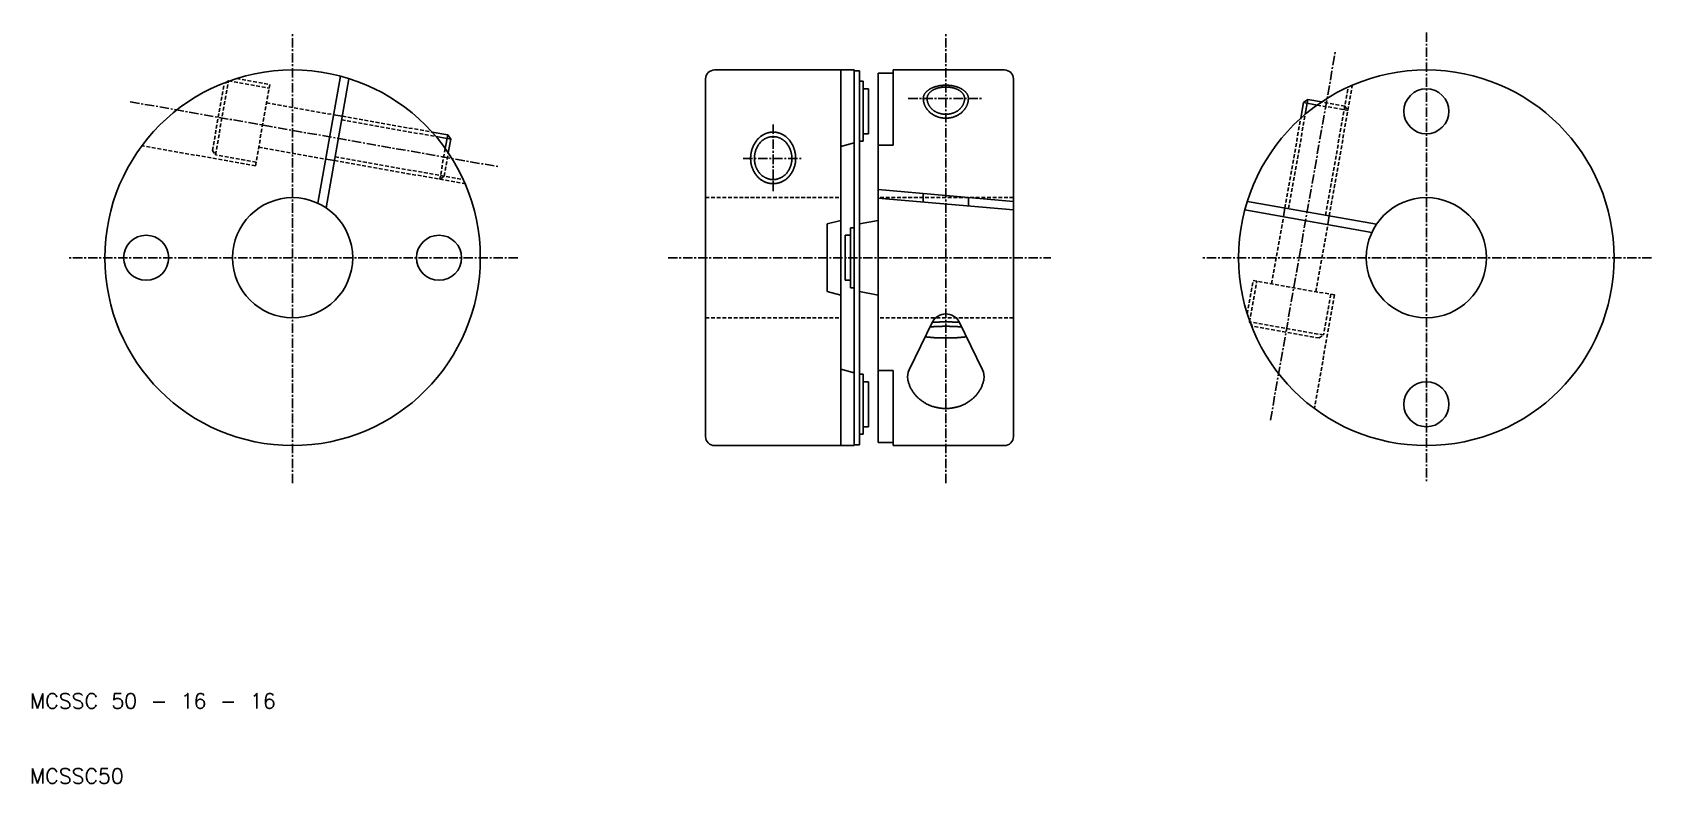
# Model space of a CAD drawing. Extents: x 10 to 226, y 10 to 110.
import ezdxf

# ---------------------------------------------------------------- set-up
doc = ezdxf.new("R2010")
doc.units = 0
doc.linetypes.add('CENTER', pattern=[2, 1.25, -0.25, 0.25, -0.25])
doc.linetypes.add('DASHED', pattern=[0.75, 0.5, -0.25])
doc.layers.get('0').update_dxf_attribs({"linetype": 'CONTINUOUS'})
doc.layers.add('CENTER', color=1, linetype='CENTER')
doc.styles.get("Standard").update_dxf_attribs({"font": 'txt.shx', "width": 0.7, "bigfont": 'bigfont.shx'})

msp = doc.modelspace()

# ---------------------------------------------------------------- linework, layer by layer
at = {"color": 3, "linetype": 'DASHED'}
for p, q in [((34.72, 93.69), (36.46, 103.54)), ((36.46, 103.54), (35.88, 103.14)), ((36.46, 103.54), (41.87, 102.59)), ((37.53, 103.86), (41.96, 103.08)), ((34.32, 94.27), (35.88, 103.14)), ((40.05, 92.25), (41.96, 103.08)), ((182.58, 85.68), (185.59, 102.73)), ((183.07, 85.59), (186.14, 102.97)), ((41.53, 100.62), (50.45, 99.04)), ((181.46, 100.33), (185.55, 99.61)), ((185.14, 100.19), (182.04, 100.74)), ((185.14, 100.19), (185.55, 99.61)), ((51.54, 98.34), (64.1, 96.13)), ((51.63, 98.83), (63.58, 96.73)), ((177.17, 86.63), (179.27, 98.58)), ((177.66, 86.54), (179.87, 99.1)), ((40.05, 92.25), (24.93, 94.91)), ((34.32, 94.27), (34.72, 93.69)), ((40.14, 92.74), (34.72, 93.69)), ((40.49, 94.71), (49.41, 93.13)), ((50.59, 92.93), (67.97, 89.86)), ((50.68, 93.42), (67.73, 90.41)), ((65.33, 94.54), (64.61, 90.45)), ((65.19, 90.86), (65.74, 93.96)), ((65.19, 90.86), (64.61, 90.45)), ((100, 88), (118, 88)), ((141, 88), (123, 88)), ((175.38, 76.53), (176.96, 85.45)), ((181.29, 75.49), (182.87, 84.41)), ((172.14, 72.53), (172.92, 76.96)), ((172.46, 71.46), (173.41, 76.87)), ((183.75, 75.05), (172.92, 76.96)), ((183.75, 75.05), (181.09, 59.93)), ((183.26, 75.14), (182.31, 69.72)), ((100, 72), (118, 72)), ((141, 72), (123, 72)), ((182.31, 69.72), (172.46, 71.46)), ((172.46, 71.46), (172.86, 70.88)), ((181.73, 69.32), (172.86, 70.88)), ((181.73, 69.32), (182.31, 69.72))]:
    msp.add_line(p, q, dxfattribs=at)
at = {"color": 7, "linetype": 'CONTINUOUS'}
for p, q in [((51.36, 104.18), (48.37, 87.26)), ((52.51, 103.84), (49.48, 86.63)), ((100, 56.2), (100, 103.8)), ((101.2, 105), (118, 105)), ((118, 105), (119.8, 105)), ((118, 105), (118, 55)), ((119.8, 104.9), (119.8, 105)), ((119.8, 55.1), (119.8, 104.9)), ((119.8, 104.9), (120.5, 104.9)), ((120.5, 104.9), (120.5, 103.5)), ((125, 104.59), (123, 104.59)), ((123, 84.98), (123, 104.59)), ((125, 105), (139.8, 105)), ((125, 105), (125, 104.59)), ((125, 104.59), (125, 95)), ((141, 56.2), (141, 103.8)), ((120.5, 103.5), (120.5, 95.5)), ((120.5, 103.5), (121, 103.5)), ((121, 103.5), (121, 102.5)), ((121, 102.5), (121, 96.5)), ((121, 102.5), (121.7, 102.5)), ((121.7, 102.5), (121.7, 96.5)), ((179.27, 98.58), (179.64, 100.66)), ((179.64, 100.66), (180.22, 101.06)), ((179.64, 100.66), (181.46, 100.33)), ((182.04, 100.74), (180.22, 101.06)), ((50.45, 99.04), (51.63, 98.83)), ((63.58, 96.73), (65.66, 96.36)), ((65.66, 96.36), (65.33, 94.54)), ((65.66, 96.36), (66.06, 95.78)), ((65.74, 93.96), (66.06, 95.78)), ((119.8, 95.3), (118, 94.82)), ((120.5, 95.5), (120.5, 84.5)), ((121, 95.5), (120.5, 95.5)), ((121, 96.5), (121, 95.5)), ((121.7, 96.5), (121, 96.5)), ((125, 95), (123, 95)), ((49.41, 93.13), (50.59, 92.93)), ((141, 87.51), (123, 89.09)), ((129, 87.41), (129, 88.56)), ((141, 86.36), (122.95, 87.93)), ((135, 86.88), (135, 88.04)), ((171.82, 86.36), (188.74, 83.37)), ((172.16, 87.51), (189.37, 84.48)), ((176.96, 85.45), (177.17, 86.63)), ((116.2, 84.5), (118, 84.98)), ((116.2, 75.5), (116.2, 84.5)), ((120.5, 84.5), (123, 84.98)), ((120.5, 84.5), (120.5, 75.5)), ((123, 75.02), (123, 84.98)), ((182.87, 84.41), (183.07, 85.59)), ((119.3, 83), (118.6, 83)), ((118.6, 83), (118.6, 77)), ((119.8, 84), (119.3, 84)), ((119.3, 84), (119.3, 76)), ((116.2, 75.5), (118, 75.02)), ((118.6, 77), (119.3, 77)), ((119.3, 76), (119.8, 76)), ((120.5, 75.5), (120.5, 64.5)), ((120.5, 75.5), (123, 75.02)), ((123, 55.41), (123, 75.02)), ((127.12, 65.08), (130.22, 71.45)), ((133.78, 71.45), (136.88, 65.08)), ((119.8, 64.7), (118, 65.18)), ((125, 65), (123, 65)), ((125, 55.41), (125, 65)), ((120.5, 64.5), (120.5, 56.5)), ((121, 64.5), (120.5, 64.5)), ((121, 63.5), (121, 64.5)), ((121, 57.5), (121, 63.5)), ((121.7, 63.5), (121, 63.5)), ((121.7, 57.5), (121.7, 63.5)), ((120.5, 56.5), (120.5, 55.1)), ((120.5, 56.5), (121, 56.5)), ((121, 57.5), (121.7, 57.5)), ((121, 56.5), (121, 57.5)), ((101.2, 55), (118, 55)), ((118, 55), (119.8, 55)), ((120.5, 55.1), (119.8, 55.1)), ((119.8, 55.1), (120.5, 55.1)), ((119.8, 55), (119.8, 55.1)), ((125, 55.41), (123, 55.41)), ((125, 55), (125, 55.41)), ((125, 55), (139.8, 55))]:
    msp.add_line(p, q, dxfattribs=at)
at = {"color": 3, "linetype": 'CONTINUOUS'}
for p, q in [((179.87, 99.1), (180.22, 101.06)), ((64.1, 96.13), (66.06, 95.78))]:
    msp.add_line(p, q, dxfattribs=at)
for points in [[(135, 101.22, 0), (135, 101.26, 0), (135, 101.31, 0), (134.99, 101.35, 0), (134.99, 101.39, 0), (134.98, 101.44, 0), (134.97, 101.48, 0), (134.96, 101.52, 0), (134.94, 101.56, 0), (134.93, 101.6, 0), (134.91, 101.65, 0), (134.89, 101.69, 0), (134.87, 101.73, 0), (134.85, 101.77, 0), (134.82, 101.81, 0), (134.8, 101.85, 0), (134.77, 101.89, 0), (134.74, 101.93, 0), (134.71, 101.97, 0), (134.68, 102.01, 0), (134.65, 102.05, 0), (134.61, 102.08, 0), (134.57, 102.12, 0), (134.53, 102.16, 0), (134.49, 102.19, 0), (134.45, 102.23, 0), (134.41, 102.26, 0), (134.37, 102.3, 0), (134.32, 102.33, 0), (134.27, 102.37, 0), (134.22, 102.4, 0), (134.17, 102.43, 0), (134.12, 102.46, 0), (134.07, 102.49, 0), (134.01, 102.52, 0), (133.96, 102.55, 0), (133.9, 102.58, 0), (133.85, 102.6, 0), (133.79, 102.63, 0), (133.73, 102.65, 0), (133.67, 102.68, 0), (133.6, 102.7, 0), (133.54, 102.72, 0), (133.48, 102.75, 0), (133.41, 102.77, 0), (133.35, 102.79, 0), (133.28, 102.81, 0), (133.22, 102.82, 0), (133.15, 102.84, 0), (133.08, 102.86, 0), (133.01, 102.87, 0), (132.94, 102.88, 0), (132.87, 102.9, 0), (132.8, 102.91, 0), (132.73, 102.92, 0), (132.66, 102.93, 0), (132.59, 102.94, 0), (132.51, 102.95, 0), (132.44, 102.95, 0), (132.37, 102.96, 0), (132.29, 102.96, 0), (132.22, 102.97, 0), (132.15, 102.97, 0), (132.07, 102.97, 0), (132, 102.97, 0), (131.93, 102.97, 0), (131.85, 102.97, 0), (131.78, 102.97, 0), (131.71, 102.96, 0), (131.63, 102.96, 0), (131.56, 102.95, 0), (131.49, 102.95, 0), (131.41, 102.94, 0), (131.34, 102.93, 0), (131.27, 102.92, 0), (131.2, 102.91, 0), (131.13, 102.9, 0), (131.06, 102.88, 0), (130.99, 102.87, 0), (130.92, 102.86, 0), (130.85, 102.84, 0), (130.78, 102.82, 0), (130.72, 102.81, 0), (130.65, 102.79, 0), (130.59, 102.77, 0), (130.52, 102.75, 0), (130.46, 102.72, 0), (130.4, 102.7, 0), (130.33, 102.68, 0), (130.27, 102.65, 0), (130.21, 102.63, 0), (130.15, 102.6, 0), (130.1, 102.58, 0), (130.04, 102.55, 0), (129.99, 102.52, 0), (129.93, 102.49, 0), (129.88, 102.46, 0), (129.83, 102.43, 0), (129.78, 102.4, 0), (129.73, 102.37, 0), (129.68, 102.33, 0), (129.63, 102.3, 0), (129.59, 102.26, 0), (129.55, 102.23, 0), (129.51, 102.19, 0), (129.47, 102.16, 0), (129.43, 102.12, 0), (129.39, 102.08, 0), (129.35, 102.05, 0), (129.32, 102.01, 0), (129.29, 101.97, 0), (129.26, 101.93, 0), (129.23, 101.89, 0), (129.2, 101.85, 0), (129.18, 101.81, 0), (129.15, 101.77, 0), (129.13, 101.73, 0), (129.11, 101.69, 0), (129.09, 101.65, 0), (129.07, 101.6, 0), (129.06, 101.56, 0), (129.04, 101.52, 0), (129.03, 101.48, 0), (129.02, 101.44, 0), (129.01, 101.39, 0), (129.01, 101.35, 0), (129, 101.31, 0), (129, 101.26, 0), (129, 101.22, 0)], [(129, 101.22, 0), (129, 101.16, 0), (129, 101.09, 0), (129.01, 101.03, 0), (129.01, 100.96, 0), (129.02, 100.9, 0), (129.03, 100.83, 0), (129.04, 100.77, 0), (129.06, 100.71, 0), (129.07, 100.64, 0), (129.09, 100.58, 0), (129.11, 100.52, 0), (129.13, 100.45, 0), (129.15, 100.39, 0), (129.18, 100.33, 0), (129.2, 100.27, 0), (129.23, 100.21, 0), (129.26, 100.15, 0), (129.29, 100.09, 0), (129.32, 100.03, 0), (129.35, 99.98, 0), (129.39, 99.92, 0), (129.43, 99.86, 0), (129.47, 99.81, 0), (129.51, 99.75, 0), (129.55, 99.7, 0), (129.59, 99.65, 0), (129.63, 99.6, 0), (129.68, 99.54, 0), (129.73, 99.5, 0), (129.78, 99.45, 0), (129.83, 99.4, 0), (129.88, 99.35, 0), (129.93, 99.31, 0), (129.99, 99.26, 0), (130.04, 99.22, 0), (130.1, 99.18, 0), (130.15, 99.14, 0), (130.21, 99.1, 0), (130.27, 99.06, 0), (130.33, 99.02, 0), (130.4, 98.99, 0), (130.46, 98.95, 0), (130.52, 98.92, 0), (130.59, 98.89, 0), (130.65, 98.86, 0), (130.72, 98.83, 0), (130.78, 98.81, 0), (130.85, 98.78, 0), (130.92, 98.76, 0), (130.99, 98.73, 0), (131.06, 98.71, 0), (131.13, 98.69, 0), (131.2, 98.67, 0), (131.27, 98.66, 0), (131.34, 98.64, 0), (131.41, 98.63, 0), (131.49, 98.62, 0), (131.56, 98.61, 0), (131.63, 98.6, 0), (131.71, 98.59, 0), (131.78, 98.59, 0), (131.85, 98.58, 0), (131.93, 98.58, 0), (132, 98.58, 0), (132.07, 98.58, 0), (132.15, 98.58, 0), (132.22, 98.59, 0), (132.29, 98.59, 0), (132.37, 98.6, 0), (132.44, 98.61, 0), (132.51, 98.62, 0), (132.59, 98.63, 0), (132.66, 98.64, 0), (132.73, 98.66, 0), (132.8, 98.67, 0), (132.87, 98.69, 0), (132.94, 98.71, 0), (133.01, 98.73, 0), (133.08, 98.76, 0), (133.15, 98.78, 0), (133.22, 98.81, 0), (133.28, 98.83, 0), (133.35, 98.86, 0), (133.41, 98.89, 0), (133.48, 98.92, 0), (133.54, 98.95, 0), (133.6, 98.99, 0), (133.67, 99.02, 0), (133.73, 99.06, 0), (133.79, 99.1, 0), (133.85, 99.14, 0), (133.9, 99.18, 0), (133.96, 99.22, 0), (134.01, 99.26, 0), (134.07, 99.31, 0), (134.12, 99.35, 0), (134.17, 99.4, 0), (134.22, 99.45, 0), (134.27, 99.5, 0), (134.32, 99.54, 0), (134.37, 99.6, 0), (134.41, 99.65, 0), (134.45, 99.7, 0), (134.49, 99.75, 0), (134.53, 99.81, 0), (134.57, 99.86, 0), (134.61, 99.92, 0), (134.65, 99.98, 0), (134.68, 100.03, 0), (134.71, 100.09, 0), (134.74, 100.15, 0), (134.77, 100.21, 0), (134.8, 100.27, 0), (134.82, 100.33, 0), (134.85, 100.39, 0), (134.87, 100.45, 0), (134.89, 100.52, 0), (134.91, 100.58, 0), (134.93, 100.64, 0), (134.94, 100.71, 0), (134.96, 100.77, 0), (134.97, 100.83, 0), (134.98, 100.9, 0), (134.99, 100.96, 0), (134.99, 101.03, 0), (135, 101.09, 0), (135, 101.16, 0), (135, 101.22, 0)], [(112, 93.22, 0), (112, 93.3, 0), (112, 93.39, 0), (111.99, 93.47, 0), (111.99, 93.56, 0), (111.98, 93.65, 0), (111.97, 93.73, 0), (111.96, 93.82, 0), (111.94, 93.9, 0), (111.93, 93.99, 0), (111.91, 94.07, 0), (111.89, 94.15, 0), (111.87, 94.24, 0), (111.85, 94.32, 0), (111.82, 94.4, 0), (111.8, 94.48, 0), (111.77, 94.56, 0), (111.74, 94.64, 0), (111.71, 94.72, 0), (111.68, 94.79, 0), (111.65, 94.87, 0), (111.61, 94.95, 0), (111.57, 95.02, 0), (111.53, 95.09, 0), (111.49, 95.17, 0), (111.45, 95.24, 0), (111.41, 95.31, 0), (111.36, 95.38, 0), (111.32, 95.44, 0), (111.27, 95.51, 0), (111.22, 95.57, 0), (111.17, 95.64, 0), (111.12, 95.7, 0), (111.07, 95.76, 0), (111.01, 95.82, 0), (110.96, 95.88, 0), (110.9, 95.93, 0), (110.85, 95.98, 0), (110.79, 96.04, 0), (110.73, 96.09, 0), (110.67, 96.14, 0), (110.6, 96.18, 0), (110.54, 96.23, 0), (110.48, 96.27, 0), (110.41, 96.31, 0), (110.35, 96.35, 0), (110.28, 96.39, 0), (110.22, 96.43, 0), (110.15, 96.46, 0), (110.08, 96.49, 0), (110.01, 96.52, 0), (109.94, 96.55, 0), (109.87, 96.58, 0), (109.8, 96.6, 0), (109.73, 96.62, 0), (109.66, 96.64, 0), (109.58, 96.66, 0), (109.51, 96.68, 0), (109.44, 96.69, 0), (109.37, 96.7, 0), (109.29, 96.71, 0), (109.22, 96.72, 0), (109.15, 96.72, 0), (109.07, 96.73, 0), (109, 96.73, 0), (108.93, 96.73, 0), (108.85, 96.72, 0), (108.78, 96.72, 0), (108.71, 96.71, 0), (108.63, 96.7, 0), (108.56, 96.69, 0), (108.49, 96.68, 0), (108.42, 96.66, 0), (108.34, 96.64, 0), (108.27, 96.62, 0), (108.2, 96.6, 0), (108.13, 96.58, 0), (108.06, 96.55, 0), (107.99, 96.52, 0), (107.92, 96.49, 0), (107.85, 96.46, 0), (107.78, 96.43, 0), (107.72, 96.39, 0), (107.65, 96.35, 0), (107.59, 96.31, 0), (107.52, 96.27, 0), (107.46, 96.23, 0), (107.39, 96.18, 0), (107.33, 96.14, 0), (107.27, 96.09, 0), (107.21, 96.04, 0), (107.15, 95.98, 0), (107.1, 95.93, 0), (107.04, 95.88, 0), (106.98, 95.82, 0), (106.93, 95.76, 0), (106.88, 95.7, 0), (106.83, 95.64, 0), (106.78, 95.57, 0), (106.73, 95.51, 0), (106.68, 95.44, 0), (106.64, 95.38, 0), (106.59, 95.31, 0), (106.55, 95.24, 0), (106.51, 95.17, 0), (106.47, 95.09, 0), (106.43, 95.02, 0), (106.39, 94.95, 0), (106.35, 94.87, 0), (106.32, 94.79, 0), (106.29, 94.72, 0), (106.26, 94.64, 0), (106.23, 94.56, 0), (106.2, 94.48, 0), (106.17, 94.4, 0), (106.15, 94.32, 0), (106.13, 94.24, 0), (106.11, 94.15, 0), (106.09, 94.07, 0), (106.07, 93.99, 0), (106.06, 93.9, 0), (106.04, 93.82, 0), (106.03, 93.73, 0), (106.02, 93.65, 0), (106.01, 93.56, 0), (106.01, 93.47, 0), (106, 93.39, 0), (106, 93.3, 0), (106, 93.22, 0)], [(106, 93.22, 0), (106, 93.13, 0), (106, 93.05, 0), (106.01, 92.97, 0), (106.01, 92.89, 0), (106.02, 92.81, 0), (106.03, 92.72, 0), (106.04, 92.64, 0), (106.06, 92.56, 0), (106.07, 92.48, 0), (106.09, 92.4, 0), (106.11, 92.32, 0), (106.13, 92.24, 0), (106.15, 92.16, 0), (106.17, 92.08, 0), (106.2, 92.01, 0), (106.23, 91.93, 0), (106.26, 91.86, 0), (106.29, 91.78, 0), (106.32, 91.71, 0), (106.35, 91.63, 0), (106.39, 91.56, 0), (106.43, 91.49, 0), (106.47, 91.42, 0), (106.51, 91.35, 0), (106.55, 91.28, 0), (106.59, 91.22, 0), (106.64, 91.15, 0), (106.68, 91.09, 0), (106.73, 91.02, 0), (106.78, 90.96, 0), (106.83, 90.9, 0), (106.88, 90.84, 0), (106.93, 90.79, 0), (106.98, 90.73, 0), (107.04, 90.67, 0), (107.1, 90.62, 0), (107.15, 90.57, 0), (107.21, 90.52, 0), (107.27, 90.47, 0), (107.33, 90.43, 0), (107.39, 90.38, 0), (107.46, 90.34, 0), (107.52, 90.3, 0), (107.59, 90.26, 0), (107.65, 90.22, 0), (107.72, 90.18, 0), (107.78, 90.15, 0), (107.85, 90.12, 0), (107.92, 90.08, 0), (107.99, 90.06, 0), (108.06, 90.03, 0), (108.13, 90, 0), (108.2, 89.98, 0), (108.27, 89.96, 0), (108.34, 89.94, 0), (108.42, 89.93, 0), (108.49, 89.91, 0), (108.56, 89.9, 0), (108.63, 89.89, 0), (108.71, 89.88, 0), (108.78, 89.87, 0), (108.85, 89.87, 0), (108.93, 89.86, 0), (109, 89.86, 0), (109.07, 89.86, 0), (109.15, 89.87, 0), (109.22, 89.87, 0), (109.29, 89.88, 0), (109.37, 89.89, 0), (109.44, 89.9, 0), (109.51, 89.91, 0), (109.58, 89.93, 0), (109.66, 89.94, 0), (109.73, 89.96, 0), (109.8, 89.98, 0), (109.87, 90, 0), (109.94, 90.03, 0), (110.01, 90.06, 0), (110.08, 90.08, 0), (110.15, 90.12, 0), (110.22, 90.15, 0), (110.28, 90.18, 0), (110.35, 90.22, 0), (110.41, 90.26, 0), (110.48, 90.3, 0), (110.54, 90.34, 0), (110.6, 90.38, 0), (110.67, 90.43, 0), (110.73, 90.47, 0), (110.79, 90.52, 0), (110.85, 90.57, 0), (110.9, 90.62, 0), (110.96, 90.67, 0), (111.01, 90.73, 0), (111.07, 90.79, 0), (111.12, 90.84, 0), (111.17, 90.9, 0), (111.22, 90.96, 0), (111.27, 91.02, 0), (111.32, 91.09, 0), (111.36, 91.15, 0), (111.41, 91.22, 0), (111.45, 91.28, 0), (111.49, 91.35, 0), (111.53, 91.42, 0), (111.57, 91.49, 0), (111.61, 91.56, 0), (111.65, 91.63, 0), (111.68, 91.71, 0), (111.71, 91.78, 0), (111.74, 91.86, 0), (111.77, 91.93, 0), (111.8, 92.01, 0), (111.82, 92.08, 0), (111.85, 92.16, 0), (111.87, 92.24, 0), (111.89, 92.32, 0), (111.91, 92.4, 0), (111.93, 92.48, 0), (111.94, 92.56, 0), (111.96, 92.64, 0), (111.97, 92.72, 0), (111.98, 92.81, 0), (111.99, 92.89, 0), (111.99, 92.97, 0), (112, 93.05, 0), (112, 93.13, 0), (112, 93.22, 0)]]:
    msp.add_polyline3d(points, dxfattribs=at)
at = {"color": 7, "linetype": 'CONTINUOUS'}
for points in [[(134.5, 101.22, 0), (134.5, 101.26, 0), (134.5, 101.29, 0), (134.49, 101.33, 0), (134.49, 101.37, 0), (134.48, 101.41, 0), (134.47, 101.44, 0), (134.46, 101.48, 0), (134.45, 101.51, 0), (134.44, 101.55, 0), (134.43, 101.59, 0), (134.41, 101.62, 0), (134.39, 101.66, 0), (134.37, 101.69, 0), (134.35, 101.73, 0), (134.33, 101.76, 0), (134.31, 101.8, 0), (134.29, 101.83, 0), (134.26, 101.87, 0), (134.23, 101.9, 0), (134.21, 101.93, 0), (134.18, 101.96, 0), (134.14, 102, 0), (134.11, 102.03, 0), (134.08, 102.06, 0), (134.04, 102.09, 0), (134.01, 102.12, 0), (133.97, 102.15, 0), (133.93, 102.18, 0), (133.89, 102.21, 0), (133.85, 102.23, 0), (133.81, 102.26, 0), (133.77, 102.29, 0), (133.72, 102.31, 0), (133.68, 102.34, 0), (133.63, 102.36, 0), (133.59, 102.39, 0), (133.54, 102.41, 0), (133.49, 102.43, 0), (133.44, 102.45, 0), (133.39, 102.47, 0), (133.34, 102.5, 0), (133.28, 102.51, 0), (133.23, 102.53, 0), (133.18, 102.55, 0), (133.12, 102.57, 0), (133.07, 102.58, 0), (133.01, 102.6, 0), (132.96, 102.61, 0), (132.9, 102.63, 0), (132.84, 102.64, 0), (132.78, 102.65, 0), (132.73, 102.66, 0), (132.67, 102.67, 0), (132.61, 102.68, 0), (132.55, 102.69, 0), (132.49, 102.7, 0), (132.43, 102.71, 0), (132.37, 102.71, 0), (132.31, 102.72, 0), (132.25, 102.72, 0), (132.18, 102.72, 0), (132.12, 102.73, 0), (132.06, 102.73, 0), (132, 102.73, 0), (131.94, 102.73, 0), (131.88, 102.73, 0), (131.82, 102.72, 0), (131.75, 102.72, 0), (131.69, 102.72, 0), (131.63, 102.71, 0), (131.57, 102.71, 0), (131.51, 102.7, 0), (131.45, 102.69, 0), (131.39, 102.68, 0), (131.33, 102.67, 0), (131.27, 102.66, 0), (131.22, 102.65, 0), (131.16, 102.64, 0), (131.1, 102.63, 0), (131.04, 102.61, 0), (130.99, 102.6, 0), (130.93, 102.58, 0), (130.88, 102.57, 0), (130.82, 102.55, 0), (130.77, 102.53, 0), (130.72, 102.51, 0), (130.66, 102.5, 0), (130.61, 102.47, 0), (130.56, 102.45, 0), (130.51, 102.43, 0), (130.46, 102.41, 0), (130.41, 102.39, 0), (130.37, 102.36, 0), (130.32, 102.34, 0), (130.28, 102.31, 0), (130.23, 102.29, 0), (130.19, 102.26, 0), (130.15, 102.23, 0), (130.11, 102.21, 0), (130.07, 102.18, 0), (130.03, 102.15, 0), (129.99, 102.12, 0), (129.96, 102.09, 0), (129.92, 102.06, 0), (129.89, 102.03, 0), (129.86, 102, 0), (129.82, 101.96, 0), (129.79, 101.93, 0), (129.77, 101.9, 0), (129.74, 101.87, 0), (129.71, 101.83, 0), (129.69, 101.8, 0), (129.67, 101.76, 0), (129.65, 101.73, 0), (129.63, 101.69, 0), (129.61, 101.66, 0), (129.59, 101.62, 0), (129.57, 101.59, 0), (129.56, 101.55, 0), (129.55, 101.51, 0), (129.54, 101.48, 0), (129.53, 101.44, 0), (129.52, 101.41, 0), (129.51, 101.37, 0), (129.51, 101.33, 0), (129.5, 101.29, 0), (129.5, 101.26, 0), (129.5, 101.22, 0)], [(129.5, 101.22, 0), (129.5, 101.17, 0), (129.5, 101.12, 0), (129.51, 101.06, 0), (129.51, 101.01, 0), (129.52, 100.96, 0), (129.53, 100.91, 0), (129.54, 100.86, 0), (129.55, 100.81, 0), (129.56, 100.76, 0), (129.57, 100.71, 0), (129.59, 100.66, 0), (129.61, 100.61, 0), (129.63, 100.56, 0), (129.65, 100.51, 0), (129.67, 100.46, 0), (129.69, 100.41, 0), (129.71, 100.36, 0), (129.74, 100.31, 0), (129.77, 100.27, 0), (129.79, 100.22, 0), (129.82, 100.18, 0), (129.86, 100.13, 0), (129.89, 100.09, 0), (129.92, 100.04, 0), (129.96, 100, 0), (129.99, 99.96, 0), (130.03, 99.92, 0), (130.07, 99.88, 0), (130.11, 99.84, 0), (130.15, 99.8, 0), (130.19, 99.76, 0), (130.23, 99.72, 0), (130.28, 99.69, 0), (130.32, 99.65, 0), (130.37, 99.62, 0), (130.41, 99.58, 0), (130.46, 99.55, 0), (130.51, 99.52, 0), (130.56, 99.49, 0), (130.61, 99.46, 0), (130.66, 99.43, 0), (130.72, 99.4, 0), (130.77, 99.38, 0), (130.82, 99.35, 0), (130.88, 99.33, 0), (130.93, 99.31, 0), (130.99, 99.28, 0), (131.04, 99.26, 0), (131.1, 99.24, 0), (131.16, 99.23, 0), (131.22, 99.21, 0), (131.27, 99.19, 0), (131.33, 99.18, 0), (131.39, 99.17, 0), (131.45, 99.15, 0), (131.51, 99.14, 0), (131.57, 99.13, 0), (131.63, 99.13, 0), (131.69, 99.12, 0), (131.75, 99.11, 0), (131.82, 99.11, 0), (131.88, 99.1, 0), (131.94, 99.1, 0), (132, 99.1, 0), (132.06, 99.1, 0), (132.12, 99.1, 0), (132.18, 99.11, 0), (132.25, 99.11, 0), (132.31, 99.12, 0), (132.37, 99.13, 0), (132.43, 99.13, 0), (132.49, 99.14, 0), (132.55, 99.15, 0), (132.61, 99.17, 0), (132.67, 99.18, 0), (132.73, 99.19, 0), (132.78, 99.21, 0), (132.84, 99.23, 0), (132.9, 99.24, 0), (132.96, 99.26, 0), (133.01, 99.28, 0), (133.07, 99.31, 0), (133.12, 99.33, 0), (133.18, 99.35, 0), (133.23, 99.38, 0), (133.28, 99.4, 0), (133.34, 99.43, 0), (133.39, 99.46, 0), (133.44, 99.49, 0), (133.49, 99.52, 0), (133.54, 99.55, 0), (133.59, 99.58, 0), (133.63, 99.62, 0), (133.68, 99.65, 0), (133.72, 99.69, 0), (133.77, 99.72, 0), (133.81, 99.76, 0), (133.85, 99.8, 0), (133.89, 99.84, 0), (133.93, 99.88, 0), (133.97, 99.92, 0), (134.01, 99.96, 0), (134.04, 100, 0), (134.08, 100.04, 0), (134.11, 100.09, 0), (134.14, 100.13, 0), (134.18, 100.18, 0), (134.21, 100.22, 0), (134.23, 100.27, 0), (134.26, 100.31, 0), (134.29, 100.36, 0), (134.31, 100.41, 0), (134.33, 100.46, 0), (134.35, 100.51, 0), (134.37, 100.56, 0), (134.39, 100.61, 0), (134.41, 100.66, 0), (134.43, 100.71, 0), (134.44, 100.76, 0), (134.45, 100.81, 0), (134.46, 100.86, 0), (134.47, 100.91, 0), (134.48, 100.96, 0), (134.49, 101.01, 0), (134.49, 101.06, 0), (134.5, 101.12, 0), (134.5, 101.17, 0), (134.5, 101.22, 0)], [(111.5, 93.22, 0), (111.5, 93.29, 0), (111.5, 93.36, 0), (111.49, 93.43, 0), (111.49, 93.5, 0), (111.48, 93.57, 0), (111.47, 93.64, 0), (111.46, 93.71, 0), (111.45, 93.78, 0), (111.44, 93.85, 0), (111.42, 93.92, 0), (111.41, 93.99, 0), (111.39, 94.06, 0), (111.37, 94.13, 0), (111.35, 94.2, 0), (111.33, 94.26, 0), (111.31, 94.33, 0), (111.29, 94.4, 0), (111.26, 94.46, 0), (111.23, 94.53, 0), (111.2, 94.59, 0), (111.17, 94.65, 0), (111.14, 94.71, 0), (111.11, 94.77, 0), (111.08, 94.83, 0), (111.04, 94.89, 0), (111.01, 94.95, 0), (110.97, 95.01, 0), (110.93, 95.06, 0), (110.89, 95.12, 0), (110.85, 95.17, 0), (110.81, 95.22, 0), (110.77, 95.28, 0), (110.72, 95.32, 0), (110.68, 95.37, 0), (110.63, 95.42, 0), (110.59, 95.47, 0), (110.54, 95.51, 0), (110.49, 95.56, 0), (110.44, 95.6, 0), (110.39, 95.64, 0), (110.34, 95.68, 0), (110.28, 95.71, 0), (110.23, 95.75, 0), (110.18, 95.78, 0), (110.12, 95.82, 0), (110.07, 95.85, 0), (110.01, 95.88, 0), (109.96, 95.91, 0), (109.9, 95.93, 0), (109.84, 95.96, 0), (109.78, 95.98, 0), (109.73, 96, 0), (109.67, 96.02, 0), (109.61, 96.04, 0), (109.55, 96.06, 0), (109.49, 96.07, 0), (109.43, 96.08, 0), (109.37, 96.1, 0), (109.31, 96.11, 0), (109.25, 96.11, 0), (109.18, 96.12, 0), (109.12, 96.12, 0), (109.06, 96.13, 0), (109, 96.13, 0), (108.94, 96.13, 0), (108.88, 96.12, 0), (108.82, 96.12, 0), (108.75, 96.11, 0), (108.69, 96.11, 0), (108.63, 96.1, 0), (108.57, 96.08, 0), (108.51, 96.07, 0), (108.45, 96.06, 0), (108.39, 96.04, 0), (108.33, 96.02, 0), (108.27, 96, 0), (108.22, 95.98, 0), (108.16, 95.96, 0), (108.1, 95.93, 0), (108.04, 95.91, 0), (107.99, 95.88, 0), (107.93, 95.85, 0), (107.88, 95.82, 0), (107.82, 95.78, 0), (107.77, 95.75, 0), (107.72, 95.71, 0), (107.66, 95.68, 0), (107.61, 95.64, 0), (107.56, 95.6, 0), (107.51, 95.56, 0), (107.46, 95.51, 0), (107.41, 95.47, 0), (107.37, 95.42, 0), (107.32, 95.37, 0), (107.28, 95.32, 0), (107.23, 95.28, 0), (107.19, 95.22, 0), (107.15, 95.17, 0), (107.11, 95.12, 0), (107.07, 95.06, 0), (107.03, 95.01, 0), (106.99, 94.95, 0), (106.96, 94.89, 0), (106.92, 94.83, 0), (106.89, 94.77, 0), (106.86, 94.71, 0), (106.83, 94.65, 0), (106.79, 94.59, 0), (106.77, 94.53, 0), (106.74, 94.46, 0), (106.71, 94.4, 0), (106.69, 94.33, 0), (106.67, 94.26, 0), (106.65, 94.2, 0), (106.63, 94.13, 0), (106.61, 94.06, 0), (106.59, 93.99, 0), (106.57, 93.92, 0), (106.56, 93.85, 0), (106.55, 93.78, 0), (106.54, 93.71, 0), (106.53, 93.64, 0), (106.52, 93.57, 0), (106.51, 93.5, 0), (106.51, 93.43, 0), (106.5, 93.36, 0), (106.5, 93.29, 0), (106.5, 93.22, 0)], [(106.5, 93.22, 0), (106.5, 93.15, 0), (106.5, 93.08, 0), (106.51, 93.01, 0), (106.51, 92.94, 0), (106.52, 92.87, 0), (106.53, 92.8, 0), (106.54, 92.74, 0), (106.55, 92.67, 0), (106.56, 92.6, 0), (106.57, 92.53, 0), (106.59, 92.47, 0), (106.61, 92.4, 0), (106.63, 92.34, 0), (106.65, 92.27, 0), (106.67, 92.21, 0), (106.69, 92.14, 0), (106.71, 92.08, 0), (106.74, 92.02, 0), (106.77, 91.95, 0), (106.79, 91.89, 0), (106.83, 91.83, 0), (106.86, 91.77, 0), (106.89, 91.71, 0), (106.92, 91.66, 0), (106.96, 91.6, 0), (106.99, 91.54, 0), (107.03, 91.49, 0), (107.07, 91.44, 0), (107.11, 91.38, 0), (107.15, 91.33, 0), (107.19, 91.28, 0), (107.23, 91.23, 0), (107.28, 91.19, 0), (107.32, 91.14, 0), (107.37, 91.09, 0), (107.41, 91.05, 0), (107.46, 91, 0), (107.51, 90.96, 0), (107.56, 90.92, 0), (107.61, 90.88, 0), (107.66, 90.85, 0), (107.72, 90.81, 0), (107.77, 90.78, 0), (107.82, 90.74, 0), (107.88, 90.71, 0), (107.93, 90.68, 0), (107.99, 90.65, 0), (108.04, 90.62, 0), (108.1, 90.6, 0), (108.16, 90.58, 0), (108.22, 90.55, 0), (108.27, 90.53, 0), (108.33, 90.51, 0), (108.39, 90.5, 0), (108.45, 90.48, 0), (108.51, 90.46, 0), (108.57, 90.45, 0), (108.63, 90.44, 0), (108.69, 90.43, 0), (108.75, 90.43, 0), (108.82, 90.42, 0), (108.88, 90.42, 0), (108.94, 90.41, 0), (109, 90.41, 0), (109.06, 90.41, 0), (109.12, 90.42, 0), (109.18, 90.42, 0), (109.25, 90.43, 0), (109.31, 90.43, 0), (109.37, 90.44, 0), (109.43, 90.45, 0), (109.49, 90.46, 0), (109.55, 90.48, 0), (109.61, 90.5, 0), (109.67, 90.51, 0), (109.73, 90.53, 0), (109.78, 90.55, 0), (109.84, 90.58, 0), (109.9, 90.6, 0), (109.96, 90.62, 0), (110.01, 90.65, 0), (110.07, 90.68, 0), (110.12, 90.71, 0), (110.18, 90.74, 0), (110.23, 90.78, 0), (110.28, 90.81, 0), (110.34, 90.85, 0), (110.39, 90.88, 0), (110.44, 90.92, 0), (110.49, 90.96, 0), (110.54, 91, 0), (110.59, 91.05, 0), (110.63, 91.09, 0), (110.68, 91.14, 0), (110.72, 91.19, 0), (110.77, 91.23, 0), (110.81, 91.28, 0), (110.85, 91.33, 0), (110.89, 91.38, 0), (110.93, 91.44, 0), (110.97, 91.49, 0), (111.01, 91.54, 0), (111.04, 91.6, 0), (111.08, 91.66, 0), (111.11, 91.71, 0), (111.14, 91.77, 0), (111.17, 91.83, 0), (111.2, 91.89, 0), (111.23, 91.95, 0), (111.26, 92.02, 0), (111.29, 92.08, 0), (111.31, 92.14, 0), (111.33, 92.21, 0), (111.35, 92.27, 0), (111.37, 92.34, 0), (111.39, 92.4, 0), (111.41, 92.47, 0), (111.42, 92.53, 0), (111.44, 92.6, 0), (111.45, 92.67, 0), (111.46, 92.74, 0), (111.47, 92.8, 0), (111.48, 92.87, 0), (111.49, 92.94, 0), (111.49, 93.01, 0), (111.5, 93.08, 0), (111.5, 93.15, 0), (111.5, 93.22, 0)], [(133.8, 71.4, 0), (133.76, 71.4, 0), (133.67, 71.41, 0), (133.59, 71.41, 0), (133.5, 71.42, 0), (133.42, 71.42, 0), (133.33, 71.43, 0), (133.24, 71.43, 0), (133.16, 71.44, 0), (133.07, 71.44, 0), (132.98, 71.44, 0), (132.89, 71.44, 0), (132.8, 71.45, 0), (132.72, 71.45, 0), (132.63, 71.45, 0), (132.54, 71.45, 0), (132.45, 71.46, 0), (132.36, 71.46, 0), (132.27, 71.46, 0), (132.18, 71.46, 0), (132.09, 71.46, 0), (132, 71.46, 0), (131.91, 71.46, 0), (131.82, 71.46, 0), (131.73, 71.46, 0), (131.64, 71.46, 0), (131.55, 71.46, 0), (131.46, 71.45, 0), (131.37, 71.45, 0), (131.28, 71.45, 0), (131.2, 71.45, 0), (131.11, 71.44, 0), (131.02, 71.44, 0), (130.93, 71.44, 0), (130.84, 71.44, 0), (130.76, 71.43, 0), (130.67, 71.43, 0), (130.58, 71.42, 0), (130.5, 71.42, 0), (130.41, 71.41, 0), (130.33, 71.41, 0), (130.24, 71.4, 0), (130.2, 71.4, 0)], [(129.26, 69.48, 0), (129.27, 69.48, 0), (129.34, 69.47, 0), (129.42, 69.46, 0), (129.5, 69.45, 0), (129.58, 69.44, 0), (129.66, 69.43, 0), (129.74, 69.42, 0), (129.82, 69.41, 0), (129.9, 69.41, 0), (129.99, 69.4, 0), (130.07, 69.39, 0), (130.16, 69.38, 0), (130.25, 69.38, 0), (130.33, 69.37, 0), (130.42, 69.37, 0), (130.51, 69.36, 0), (130.6, 69.35, 0), (130.69, 69.35, 0), (130.78, 69.34, 0), (130.88, 69.34, 0), (130.97, 69.34, 0), (131.06, 69.33, 0), (131.15, 69.33, 0), (131.25, 69.33, 0), (131.34, 69.32, 0), (131.43, 69.32, 0), (131.53, 69.32, 0), (131.62, 69.32, 0), (131.72, 69.32, 0), (131.81, 69.32, 0), (131.91, 69.32, 0), (132, 69.32, 0), (132.09, 69.32, 0), (132.19, 69.32, 0), (132.28, 69.32, 0), (132.38, 69.32, 0), (132.47, 69.32, 0), (132.57, 69.32, 0), (132.66, 69.32, 0), (132.75, 69.33, 0), (132.85, 69.33, 0), (132.94, 69.33, 0), (133.03, 69.34, 0), (133.12, 69.34, 0), (133.22, 69.34, 0), (133.31, 69.35, 0), (133.4, 69.35, 0), (133.49, 69.36, 0), (133.58, 69.37, 0), (133.67, 69.37, 0), (133.75, 69.38, 0), (133.84, 69.38, 0), (133.93, 69.39, 0), (134.01, 69.4, 0), (134.1, 69.41, 0), (134.18, 69.41, 0), (134.26, 69.42, 0), (134.34, 69.43, 0), (134.42, 69.44, 0), (134.5, 69.45, 0), (134.58, 69.46, 0), (134.66, 69.47, 0), (134.73, 69.48, 0), (134.74, 69.48, 0)], [(134.1, 70.79, 0), (134.04, 70.79, 0), (133.96, 70.8, 0), (133.88, 70.81, 0), (133.8, 70.81, 0), (133.72, 70.82, 0), (133.63, 70.82, 0), (133.55, 70.83, 0), (133.47, 70.84, 0), (133.39, 70.84, 0), (133.3, 70.84, 0), (133.22, 70.85, 0), (133.13, 70.85, 0), (133.05, 70.86, 0), (132.96, 70.86, 0), (132.88, 70.86, 0), (132.79, 70.87, 0), (132.7, 70.87, 0), (132.62, 70.87, 0), (132.53, 70.87, 0), (132.44, 70.88, 0), (132.35, 70.88, 0), (132.26, 70.88, 0), (132.18, 70.88, 0), (132.09, 70.88, 0), (132, 70.88, 0), (131.91, 70.88, 0), (131.82, 70.88, 0), (131.74, 70.88, 0), (131.65, 70.88, 0), (131.56, 70.88, 0), (131.47, 70.87, 0), (131.38, 70.87, 0), (131.3, 70.87, 0), (131.21, 70.87, 0), (131.12, 70.86, 0), (131.04, 70.86, 0), (130.95, 70.86, 0), (130.87, 70.85, 0), (130.78, 70.85, 0), (130.7, 70.84, 0), (130.61, 70.84, 0), (130.53, 70.84, 0), (130.45, 70.83, 0), (130.37, 70.82, 0), (130.28, 70.82, 0), (130.2, 70.81, 0), (130.12, 70.81, 0), (130.04, 70.8, 0), (129.96, 70.79, 0), (129.9, 70.79, 0)], [(126.93, 63.8, 0), (126.94, 63.77, 0), (126.96, 63.67, 0), (126.98, 63.57, 0), (127.01, 63.47, 0), (127.04, 63.37, 0), (127.07, 63.27, 0), (127.1, 63.17, 0), (127.14, 63.07, 0), (127.18, 62.98, 0), (127.22, 62.88, 0), (127.26, 62.79, 0), (127.3, 62.69, 0), (127.35, 62.6, 0), (127.4, 62.5, 0), (127.45, 62.41, 0), (127.51, 62.32, 0), (127.56, 62.23, 0), (127.62, 62.15, 0), (127.68, 62.06, 0), (127.75, 61.97, 0), (127.81, 61.89, 0), (127.88, 61.81, 0), (127.95, 61.72, 0), (128.02, 61.64, 0), (128.09, 61.56, 0), (128.17, 61.49, 0), (128.24, 61.41, 0), (128.32, 61.34, 0), (128.4, 61.26, 0), (128.48, 61.19, 0), (128.57, 61.12, 0), (128.65, 61.05, 0), (128.74, 60.99, 0), (128.83, 60.92, 0), (128.92, 60.86, 0), (129.01, 60.8, 0), (129.1, 60.74, 0), (129.2, 60.68, 0), (129.3, 60.63, 0), (129.39, 60.57, 0), (129.49, 60.52, 0), (129.59, 60.47, 0), (129.69, 60.43, 0), (129.8, 60.38, 0), (129.9, 60.34, 0), (130, 60.3, 0), (130.11, 60.26, 0), (130.22, 60.22, 0), (130.32, 60.19, 0), (130.43, 60.16, 0), (130.54, 60.12, 0), (130.65, 60.1, 0), (130.76, 60.07, 0), (130.87, 60.05, 0), (130.98, 60.03, 0), (131.09, 60.01, 0), (131.21, 59.99, 0), (131.32, 59.97, 0), (131.43, 59.96, 0), (131.54, 59.95, 0), (131.66, 59.94, 0), (131.77, 59.94, 0), (131.89, 59.94, 0), (132, 59.93, 0), (132.11, 59.94, 0), (132.23, 59.94, 0), (132.34, 59.94, 0), (132.46, 59.95, 0), (132.57, 59.96, 0), (132.68, 59.97, 0), (132.79, 59.99, 0), (132.91, 60.01, 0), (133.02, 60.03, 0), (133.13, 60.05, 0), (133.24, 60.07, 0), (133.35, 60.1, 0), (133.46, 60.12, 0), (133.57, 60.16, 0), (133.68, 60.19, 0), (133.78, 60.22, 0), (133.89, 60.26, 0), (134, 60.3, 0), (134.1, 60.34, 0), (134.2, 60.38, 0), (134.31, 60.43, 0), (134.41, 60.47, 0), (134.51, 60.52, 0), (134.61, 60.57, 0), (134.7, 60.63, 0), (134.8, 60.68, 0), (134.9, 60.74, 0), (134.99, 60.8, 0), (135.08, 60.86, 0), (135.17, 60.92, 0), (135.26, 60.99, 0), (135.35, 61.05, 0), (135.43, 61.12, 0), (135.52, 61.19, 0), (135.6, 61.26, 0), (135.68, 61.34, 0), (135.76, 61.41, 0), (135.83, 61.49, 0), (135.91, 61.56, 0), (135.98, 61.64, 0), (136.05, 61.72, 0), (136.12, 61.81, 0), (136.19, 61.89, 0), (136.25, 61.97, 0), (136.32, 62.06, 0), (136.38, 62.15, 0), (136.44, 62.23, 0), (136.49, 62.32, 0), (136.55, 62.41, 0), (136.6, 62.5, 0), (136.65, 62.6, 0), (136.7, 62.69, 0), (136.74, 62.79, 0), (136.78, 62.88, 0), (136.82, 62.98, 0), (136.86, 63.07, 0), (136.9, 63.17, 0), (136.93, 63.27, 0), (136.96, 63.37, 0), (136.99, 63.47, 0), (137.02, 63.57, 0), (137.04, 63.67, 0), (137.06, 63.77, 0), (137.07, 63.8, 0)]]:
    msp.add_polyline3d(points, dxfattribs=at)
for centre, radius in [((45, 80), 25), ((196, 80), 25), ((196, 99.5), 3), ((45, 80), 8), ((196, 80), 8), ((25.5, 80), 3), ((64.5, 80), 3), ((196, 60.5), 3)]:
    msp.add_circle(centre, radius, dxfattribs=at)
for centre, radius, start, end in [((101.2, 103.8), 1.2, 90, 180), ((139.8, 103.8), 1.2, 0, 90), ((132, 70.53), 2, 27.2665, 152.7335), ((128.9, 64.17), 2, 152.7335, 190.6494), ((135.1, 64.17), 2, 349.3505, 27.2665), ((101.2, 56.2), 1.2, 180, 270), ((139.8, 56.2), 1.2, 270, 0)]:
    msp.add_arc(centre, radius, start, end, dxfattribs=at)
at = {"layer": 'CENTER', "color": 1, "linetype": 'CENTER'}
for p, q in [((45, 50), (45, 110)), ((132, 50), (132, 110)), ((196, 110), (196, 50)), ((175.23, 58.36), (183.88, 107.44)), ((23.36, 100.77), (72.44, 92.12)), ((127, 101.22), (137, 101.22)), ((109, 97.73), (109, 88.86)), ((105, 93.22), (113, 93.22)), ((75, 80), (15, 80)), ((95, 80), (146, 80)), ((226, 80), (166, 80))]:
    msp.add_line(p, q, dxfattribs=at)

# ---------------------------------------------------------------- texts
at = {"color": 7, "linetype": 'CONTINUOUS'}
for s, p in [('MCSSC 50 - 16 - 16', (10, 20)), ('MCSSC50', (10, 10))]:
    msp.add_text(s, height=2, dxfattribs=at).set_placement(p)

doc.saveas('drawing.dxf')
